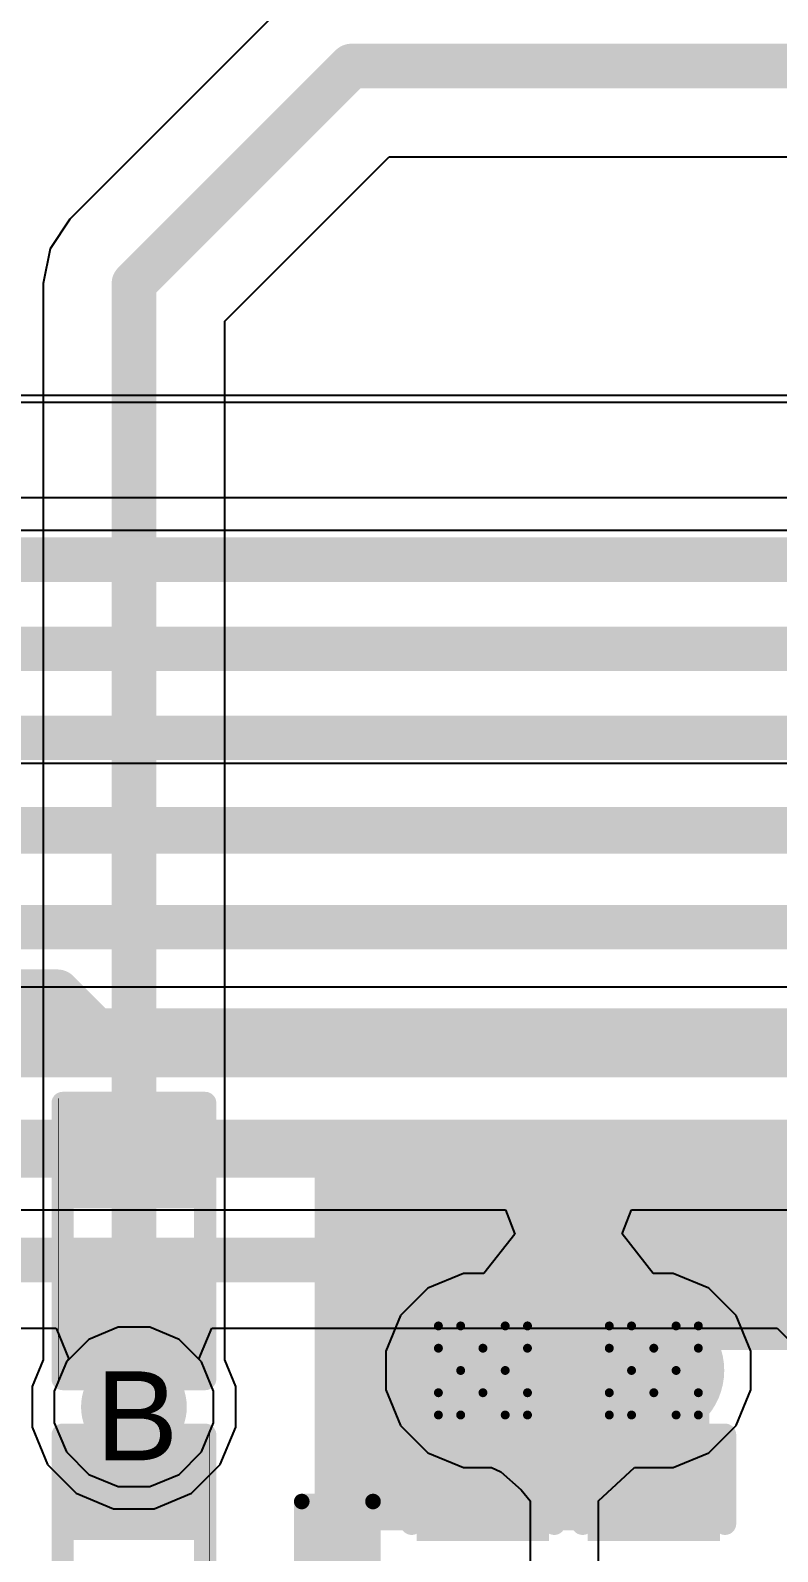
# Model space of a CAD drawing. Header units: inches. Extents: x 0 to 5379, y 0 to 5429.
# Drawn here: x 99.41 to 103.67, y 141.36 to 150.04 of the extents above; entities that cross this region are included whole.
import ezdxf

# ---------------------------------------------------------------- set-up
doc = ezdxf.new("R2010")
doc.units = ezdxf.units.IN
for name, color, linetype in [('Bottom Layer', 5, 'Continuous'), ('Bottom Overlay', 54, 'Continuous'), ('Bottom Paste', 16, 'Continuous'), ('Bottom Solder', 6, 'Continuous'), ('Drill Drawing', 1, 'Continuous'), ('GND01', 16, 'Continuous'), ('GND02', 76, 'Continuous'), ('PWR', 156, 'Continuous'), ('SIG 01', 90, 'Continuous'), ('Top Layer', 1, 'Continuous'), ('Top Overlay', 2, 'Continuous'), ('Top Paste', 8, 'Continuous'), ('Top Solder', 216, 'Continuous'), ('Via Holes', 16, 'Continuous')]:
    doc.layers.add(name, color=color, linetype=linetype)
doc.styles.add('Arial', font='', dxfattribs={"height": 0.2})
doc.styles.get('Arial').set_extended_font_data('Arial')

# ---------------------------------------------------------------- blocks, each defined once
blk = doc.blocks.new('R___0402_287')
at = {"layer": 'Top Layer'}
for points in [[(-0.6985, -0.3175), (-0.6985, 0.3175), (-0.2413, 0.3175), (-0.2413, -0.3175)], [(0.2413, -0.3175), (0.2413, 0.3175), (0.6985, 0.3175), (0.6985, -0.3175)]]:
    blk.add_hatch(color=1, dxfattribs=at).paths.add_polyline_path(points)
at = {"layer": 'Top Paste'}
for points in [[(-0.6985, -0.3175), (-0.6985, 0.3175), (-0.2413, 0.3175), (-0.2413, -0.3175)], [(0.2413, -0.3175), (0.2413, 0.3175), (0.6985, 0.3175), (0.6985, -0.3175)]]:
    blk.add_hatch(color=8, dxfattribs=at).paths.add_polyline_path(points)
at = {"layer": 'Top Solder'}
for points in [[(-0.7535, -0.3725), (-0.7535, 0.3725), (-0.1863, 0.3725), (-0.1863, -0.3725)], [(0.1863, -0.3725), (0.1863, 0.3725), (0.7535, 0.3725), (0.7535, -0.3725)]]:
    blk.add_hatch(color=216, dxfattribs=at).paths.add_polyline_path(points)
at = {"layer": 'Top Overlay'}
for points in [[(0.7874, 0.4064, 0.127, 0.127, 0), (-0.7874, 0.4064, 0.127, 0.127, 0)], [(-0.7874, -0.4064, 0.127, 0.127, 0), (-0.7874, 0.4064, 0.127, 0.127, 0)], [(0.7874, -0.4064, 0.127, 0.127, 0), (0.7874, 0.4064, 0.127, 0.127, 0)], [(0.7874, -0.4064, 0.127, 0.127, 0), (-0.7874, -0.4064, 0.127, 0.127, 0)], [(0.8128, -0.4318, 0.00323, 0.00323, 0), (-0.8128, -0.4318, 0.00323, 0.00323, 0)]]:
    blk.add_lwpolyline(points, format="xyseb", dxfattribs=at)
for points in [[(-0.8191, 0.4064, 0.0635, 0.0635, 1), (-0.7556, 0.4064, 0.0635, 0.0635, 1)], [(-0.8191, 0.4064, 0.0635, 0.0635, 1), (-0.7556, 0.4064, 0.0635, 0.0635, 1)], [(0.7556, 0.4064, 0.0635, 0.0635, 1), (0.8191, 0.4064, 0.0635, 0.0635, 1)], [(0.7556, 0.4064, 0.0635, 0.0635, 1), (0.8191, 0.4064, 0.0635, 0.0635, 1)], [(-0.8191, -0.4064, 0.0635, 0.0635, 1), (-0.7556, -0.4064, 0.0635, 0.0635, 1)], [(-0.8191, -0.4064, 0.0635, 0.0635, 1), (-0.7556, -0.4064, 0.0635, 0.0635, 1)], [(0.7556, -0.4064, 0.0635, 0.0635, 1), (0.8191, -0.4064, 0.0635, 0.0635, 1)], [(0.7556, -0.4064, 0.0635, 0.0635, 1), (0.8191, -0.4064, 0.0635, 0.0635, 1)], [(-0.8136, -0.4318, 0.00161, 0.00161, 1), (-0.812, -0.4318, 0.00161, 0.00161, 1)], [(0.812, -0.4318, 0.00161, 0.00161, 1), (0.8136, -0.4318, 0.00161, 0.00161, 1)]]:
    blk.add_lwpolyline(points, format="xyseb", close=True, dxfattribs=at)
blk = doc.blocks.new('R___0402_293')
at = {"layer": 'Top Layer'}
for points in [[(-0.6985, -0.3175), (-0.6985, 0.3175), (-0.2413, 0.3175), (-0.2413, -0.3175)], [(0.2413, -0.3175), (0.2413, 0.3175), (0.6985, 0.3175), (0.6985, -0.3175)]]:
    blk.add_hatch(color=1, dxfattribs=at).paths.add_polyline_path(points)
at = {"layer": 'Top Paste'}
for points in [[(-0.6985, -0.3175), (-0.6985, 0.3175), (-0.2413, 0.3175), (-0.2413, -0.3175)], [(0.2413, -0.3175), (0.2413, 0.3175), (0.6985, 0.3175), (0.6985, -0.3175)]]:
    blk.add_hatch(color=8, dxfattribs=at).paths.add_polyline_path(points)
at = {"layer": 'Top Solder'}
for points in [[(-0.7535, -0.3725), (-0.7535, 0.3725), (-0.1863, 0.3725), (-0.1863, -0.3725)], [(0.1863, -0.3725), (0.1863, 0.3725), (0.7535, 0.3725), (0.7535, -0.3725)]]:
    blk.add_hatch(color=216, dxfattribs=at).paths.add_polyline_path(points)
at = {"layer": 'Top Overlay'}
for points in [[(-0.7874, 0.4064, 0.127, 0.127, 0), (0.7874, 0.4064, 0.127, 0.127, 0)], [(-0.7874, 0.4064, 0.127, 0.127, 0), (-0.7874, -0.4064, 0.127, 0.127, 0)], [(0.7874, 0.4064, 0.127, 0.127, 0), (0.7874, -0.4064, 0.127, 0.127, 0)], [(-0.7874, -0.4064, 0.127, 0.127, 0), (0.7874, -0.4064, 0.127, 0.127, 0)], [(-0.8128, -0.4318, 0.00323, 0.00323, 0), (0.8128, -0.4318, 0.00323, 0.00323, 0)]]:
    blk.add_lwpolyline(points, format="xyseb", dxfattribs=at)
for points in [[(-0.8191, 0.4064, 0.0635, 0.0635, 1), (-0.7556, 0.4064, 0.0635, 0.0635, 1)], [(-0.8191, 0.4064, 0.0635, 0.0635, 1), (-0.7556, 0.4064, 0.0635, 0.0635, 1)], [(0.7556, 0.4064, 0.0635, 0.0635, 1), (0.8191, 0.4064, 0.0635, 0.0635, 1)], [(0.7556, 0.4064, 0.0635, 0.0635, 1), (0.8191, 0.4064, 0.0635, 0.0635, 1)], [(-0.8191, -0.4064, 0.0635, 0.0635, 1), (-0.7556, -0.4064, 0.0635, 0.0635, 1)], [(-0.8191, -0.4064, 0.0635, 0.0635, 1), (-0.7556, -0.4064, 0.0635, 0.0635, 1)], [(0.7556, -0.4064, 0.0635, 0.0635, 1), (0.8191, -0.4064, 0.0635, 0.0635, 1)], [(0.7556, -0.4064, 0.0635, 0.0635, 1), (0.8191, -0.4064, 0.0635, 0.0635, 1)], [(-0.8136, -0.4318, 0.00161, 0.00161, 1), (-0.812, -0.4318, 0.00161, 0.00161, 1)], [(0.812, -0.4318, 0.00161, 0.00161, 1), (0.8136, -0.4318, 0.00161, 0.00161, 1)]]:
    blk.add_lwpolyline(points, format="xyseb", close=True, dxfattribs=at)
blk = doc.blocks.new('DFN_2_0_3_0_6__844')
at = {"layer": 'Top Layer'}
for points in [[(-0.33, -0.13), (-0.33, 0.13), (-0.06, 0.13), (-0.06, -0.13)], [(0.06, -0.13), (0.06, 0.13), (0.33, 0.13), (0.33, -0.13)]]:
    blk.add_hatch(color=1, dxfattribs=at).paths.add_polyline_path(points)
at = {"layer": 'Top Paste'}
for points in [[(-0.33, -0.13), (-0.33, 0.13), (-0.06, 0.13), (-0.06, -0.13)], [(0.06, -0.13), (0.06, 0.13), (0.33, 0.13), (0.33, -0.13)]]:
    blk.add_hatch(color=8, dxfattribs=at).paths.add_polyline_path(points)
at = {"layer": 'Top Solder'}
for points in [[(-0.38, -0.18), (-0.38, 0.18), (-0.01, 0.18), (-0.01, -0.18)], [(0.01, -0.18), (0.01, 0.18), (0.38, 0.18), (0.38, -0.18)]]:
    blk.add_hatch(color=216, dxfattribs=at).paths.add_polyline_path(points)
at = {"layer": 'Top Overlay'}
for points in [[(-0.4064, -0.2032, 0.0889, 0.0889, 0), (-0.4064, 0.2032, 0.0889, 0.0889, 0)], [(0.4064, 0.2032, 0.0889, 0.0889, 0), (-0.4064, 0.2032, 0.0889, 0.0889, 0)], [(0.4064, -0.2032, 0.0889, 0.0889, 0), (0.4064, 0.2032, 0.0889, 0.0889, 0)], [(0.4064, -0.2032, 0.0889, 0.0889, 0), (-0.4064, -0.2032, 0.0889, 0.0889, 0)]]:
    blk.add_lwpolyline(points, format="xyseb", dxfattribs=at)
for points in [[(-0.4286, 0.2032, 0.0445, 0.0445, 1), (-0.3842, 0.2032, 0.0445, 0.0445, 1)], [(-0.4286, 0.2032, 0.0445, 0.0445, 1), (-0.3842, 0.2032, 0.0445, 0.0445, 1)], [(0.3842, 0.2032, 0.0445, 0.0445, 1), (0.4286, 0.2032, 0.0445, 0.0445, 1)], [(0.3842, 0.2032, 0.0445, 0.0445, 1), (0.4286, 0.2032, 0.0445, 0.0445, 1)], [(-0.4286, -0.2032, 0.0445, 0.0445, 1), (-0.3842, -0.2032, 0.0445, 0.0445, 1)], [(-0.4286, -0.2032, 0.0445, 0.0445, 1), (-0.3842, -0.2032, 0.0445, 0.0445, 1)], [(0.3842, -0.2032, 0.0445, 0.0445, 1), (0.4286, -0.2032, 0.0445, 0.0445, 1)], [(0.3842, -0.2032, 0.0445, 0.0445, 1), (0.4286, -0.2032, 0.0445, 0.0445, 1)]]:
    blk.add_lwpolyline(points, format="xyseb", close=True, dxfattribs=at)
blk = doc.blocks.new('C___0603_944')
at = {"layer": 'Top Layer'}
for points in [[(-0.381, 0.4445), (-0.381, -0.4445), (-1.143, -0.4445), (-1.143, 0.4445)], [(1.143, 0.4445), (1.143, -0.4445), (0.381, -0.4445), (0.381, 0.4445)]]:
    blk.add_hatch(color=1, dxfattribs=at).paths.add_polyline_path(points)
at = {"layer": 'Top Paste'}
for points in [[(-0.381, 0.4445), (-0.381, -0.4445), (-1.143, -0.4445), (-1.143, 0.4445)], [(1.143, 0.4445), (1.143, -0.4445), (0.381, -0.4445), (0.381, 0.4445)]]:
    blk.add_hatch(color=8, dxfattribs=at).paths.add_polyline_path(points)
at = {"layer": 'Top Solder'}
for points in [[(-0.321, 0.5045), (-0.321, -0.5045), (-1.203, -0.5045), (-1.203, 0.5045)], [(1.203, 0.5045), (1.203, -0.5045), (0.321, -0.5045), (0.321, 0.5045)]]:
    blk.add_hatch(color=216, dxfattribs=at).paths.add_polyline_path(points)
at = {"layer": 'Top Overlay'}
for points in [[(-1.2446, 0.5334, 0.127, 0.127, 0), (-0.4572, 0.5334, 0.127, 0.127, 0)], [(-1.2446, -0.5334, 0.127, 0.127, 0), (-1.2446, 0.5334, 0.127, 0.127, 0)], [(0.4572, 0.5334, 0.127, 0.127, 0), (1.2446, 0.5334, 0.127, 0.127, 0)], [(1.2446, -0.5334, 0.127, 0.127, 0), (1.2446, 0.5334, 0.127, 0.127, 0)], [(-1.2446, -0.5334, 0.127, 0.127, 0), (-0.4572, -0.5334, 0.127, 0.127, 0)], [(0.4572, -0.5334, 0.127, 0.127, 0), (1.2446, -0.5334, 0.127, 0.127, 0)]]:
    blk.add_lwpolyline(points, format="xyseb", dxfattribs=at)
for points in [[(-1.2764, 0.5334, 0.0635, 0.0635, 1), (-1.2128, 0.5334, 0.0635, 0.0635, 1)], [(-1.2764, 0.5334, 0.0635, 0.0635, 1), (-1.2128, 0.5334, 0.0635, 0.0635, 1)], [(-0.4889, 0.5334, 0.0635, 0.0635, 1), (-0.4254, 0.5334, 0.0635, 0.0635, 1)], [(0.4254, 0.5334, 0.0635, 0.0635, 1), (0.4889, 0.5334, 0.0635, 0.0635, 1)], [(1.2128, 0.5334, 0.0635, 0.0635, 1), (1.2764, 0.5334, 0.0635, 0.0635, 1)], [(1.2128, 0.5334, 0.0635, 0.0635, 1), (1.2764, 0.5334, 0.0635, 0.0635, 1)], [(-1.2764, -0.5334, 0.0635, 0.0635, 1), (-1.2128, -0.5334, 0.0635, 0.0635, 1)], [(-1.2764, -0.5334, 0.0635, 0.0635, 1), (-1.2128, -0.5334, 0.0635, 0.0635, 1)], [(-0.4889, -0.5334, 0.0635, 0.0635, 1), (-0.4254, -0.5334, 0.0635, 0.0635, 1)], [(0.4254, -0.5334, 0.0635, 0.0635, 1), (0.4889, -0.5334, 0.0635, 0.0635, 1)], [(1.2128, -0.5334, 0.0635, 0.0635, 1), (1.2764, -0.5334, 0.0635, 0.0635, 1)], [(1.2128, -0.5334, 0.0635, 0.0635, 1), (1.2764, -0.5334, 0.0635, 0.0635, 1)]]:
    blk.add_lwpolyline(points, format="xyseb", close=True, dxfattribs=at)
blk = doc.blocks.new('C___0402_949')
at = {"layer": 'Top Layer'}
for points in [[(-0.6985, -0.3175), (-0.6985, 0.3175), (-0.2413, 0.3175), (-0.2413, -0.3175)], [(0.2413, -0.3175), (0.2413, 0.3175), (0.6985, 0.3175), (0.6985, -0.3175)]]:
    blk.add_hatch(color=1, dxfattribs=at).paths.add_polyline_path(points)
at = {"layer": 'Top Paste'}
for points in [[(-0.6985, -0.3175), (-0.6985, 0.3175), (-0.2413, 0.3175), (-0.2413, -0.3175)], [(0.2413, -0.3175), (0.2413, 0.3175), (0.6985, 0.3175), (0.6985, -0.3175)]]:
    blk.add_hatch(color=8, dxfattribs=at).paths.add_polyline_path(points)
at = {"layer": 'Top Solder'}
for points in [[(-0.7585, -0.3775), (-0.7585, 0.3775), (-0.1813, 0.3775), (-0.1813, -0.3775)], [(0.1813, -0.3775), (0.1813, 0.3775), (0.7585, 0.3775), (0.7585, -0.3775)]]:
    blk.add_hatch(color=216, dxfattribs=at).paths.add_polyline_path(points)
at = {"layer": 'Top Overlay'}
for points in [[(-0.2794, 0.4064, 0.127, 0.127, 0), (-0.7874, 0.4064, 0.127, 0.127, 0)], [(-0.7874, -0.4064, 0.127, 0.127, 0), (-0.7874, 0.4064, 0.127, 0.127, 0)], [(0.7874, 0.4064, 0.127, 0.127, 0), (0.2794, 0.4064, 0.127, 0.127, 0)], [(0.7874, -0.4064, 0.127, 0.127, 0), (0.7874, 0.4064, 0.127, 0.127, 0)], [(-0.2794, -0.4064, 0.127, 0.127, 0), (-0.7874, -0.4064, 0.127, 0.127, 0)], [(0.7874, -0.4064, 0.127, 0.127, 0), (0.2794, -0.4064, 0.127, 0.127, 0)]]:
    blk.add_lwpolyline(points, format="xyseb", dxfattribs=at)
for points in [[(-0.8191, 0.4064, 0.0635, 0.0635, 1), (-0.7556, 0.4064, 0.0635, 0.0635, 1)], [(-0.8191, 0.4064, 0.0635, 0.0635, 1), (-0.7556, 0.4064, 0.0635, 0.0635, 1)], [(-0.3111, 0.4064, 0.0635, 0.0635, 1), (-0.2477, 0.4064, 0.0635, 0.0635, 1)], [(0.2477, 0.4064, 0.0635, 0.0635, 1), (0.3111, 0.4064, 0.0635, 0.0635, 1)], [(0.7556, 0.4064, 0.0635, 0.0635, 1), (0.8191, 0.4064, 0.0635, 0.0635, 1)], [(0.7556, 0.4064, 0.0635, 0.0635, 1), (0.8191, 0.4064, 0.0635, 0.0635, 1)], [(-0.8191, -0.4064, 0.0635, 0.0635, 1), (-0.7556, -0.4064, 0.0635, 0.0635, 1)], [(-0.8191, -0.4064, 0.0635, 0.0635, 1), (-0.7556, -0.4064, 0.0635, 0.0635, 1)], [(-0.3111, -0.4064, 0.0635, 0.0635, 1), (-0.2477, -0.4064, 0.0635, 0.0635, 1)], [(0.2477, -0.4064, 0.0635, 0.0635, 1), (0.3111, -0.4064, 0.0635, 0.0635, 1)], [(0.7556, -0.4064, 0.0635, 0.0635, 1), (0.8191, -0.4064, 0.0635, 0.0635, 1)], [(0.7556, -0.4064, 0.0635, 0.0635, 1), (0.8191, -0.4064, 0.0635, 0.0635, 1)]]:
    blk.add_lwpolyline(points, format="xyseb", close=True, dxfattribs=at)
blk = doc.blocks.new('C___0402_B_950')
at = {"layer": 'Bottom Layer'}
for points in [[(-0.2413, 0.3175), (-0.2413, -0.3175), (-0.6985, -0.3175), (-0.6985, 0.3175)], [(0.6985, 0.3175), (0.6985, -0.3175), (0.2413, -0.3175), (0.2413, 0.3175)]]:
    blk.add_hatch(color=5, dxfattribs=at).paths.add_polyline_path(points)
at = {"layer": 'Bottom Paste'}
for points in [[(-0.2413, 0.3175), (-0.2413, -0.3175), (-0.6985, -0.3175), (-0.6985, 0.3175)], [(0.6985, 0.3175), (0.6985, -0.3175), (0.2413, -0.3175), (0.2413, 0.3175)]]:
    blk.add_hatch(color=16, dxfattribs=at).paths.add_polyline_path(points)
at = {"layer": 'Bottom Solder'}
for points in [[(-0.1813, 0.3775), (-0.1813, -0.3775), (-0.7585, -0.3775), (-0.7585, 0.3775)], [(0.7585, 0.3775), (0.7585, -0.3775), (0.1813, -0.3775), (0.1813, 0.3775)]]:
    blk.add_hatch(color=6, dxfattribs=at).paths.add_polyline_path(points)
at = {"layer": 'Bottom Overlay'}
for points in [[(-0.7874, -0.4064, 0.127, 0.127, 0), (-0.7874, 0.4064, 0.127, 0.127, 0)], [(-0.2794, 0.4064, 0.127, 0.127, 0), (-0.7874, 0.4064, 0.127, 0.127, 0)], [(0.7874, 0.4064, 0.127, 0.127, 0), (0.2794, 0.4064, 0.127, 0.127, 0)], [(0.7874, -0.4064, 0.127, 0.127, 0), (0.7874, 0.4064, 0.127, 0.127, 0)], [(-0.2794, -0.4064, 0.127, 0.127, 0), (-0.7874, -0.4064, 0.127, 0.127, 0)], [(0.7874, -0.4064, 0.127, 0.127, 0), (0.2794, -0.4064, 0.127, 0.127, 0)]]:
    blk.add_lwpolyline(points, format="xyseb", dxfattribs=at)
for points in [[(-0.8191, 0.4064, 0.0635, 0.0635, 1), (-0.7556, 0.4064, 0.0635, 0.0635, 1)], [(-0.8191, 0.4064, 0.0635, 0.0635, 1), (-0.7556, 0.4064, 0.0635, 0.0635, 1)], [(-0.3111, 0.4064, 0.0635, 0.0635, 1), (-0.2477, 0.4064, 0.0635, 0.0635, 1)], [(0.2477, 0.4064, 0.0635, 0.0635, 1), (0.3111, 0.4064, 0.0635, 0.0635, 1)], [(0.7556, 0.4064, 0.0635, 0.0635, 1), (0.8191, 0.4064, 0.0635, 0.0635, 1)], [(0.7556, 0.4064, 0.0635, 0.0635, 1), (0.8191, 0.4064, 0.0635, 0.0635, 1)], [(-0.8191, -0.4064, 0.0635, 0.0635, 1), (-0.7556, -0.4064, 0.0635, 0.0635, 1)], [(-0.8191, -0.4064, 0.0635, 0.0635, 1), (-0.7556, -0.4064, 0.0635, 0.0635, 1)], [(-0.3111, -0.4064, 0.0635, 0.0635, 1), (-0.2477, -0.4064, 0.0635, 0.0635, 1)], [(0.2477, -0.4064, 0.0635, 0.0635, 1), (0.3111, -0.4064, 0.0635, 0.0635, 1)], [(0.7556, -0.4064, 0.0635, 0.0635, 1), (0.8191, -0.4064, 0.0635, 0.0635, 1)], [(0.7556, -0.4064, 0.0635, 0.0635, 1), (0.8191, -0.4064, 0.0635, 0.0635, 1)]]:
    blk.add_lwpolyline(points, format="xyseb", close=True, dxfattribs=at)
blk = doc.blocks.new('C___0402_951')
at = {"layer": 'Top Layer'}
for points in [[(-0.6985, -0.3175), (-0.6985, 0.3175), (-0.2413, 0.3175), (-0.2413, -0.3175)], [(0.2413, -0.3175), (0.2413, 0.3175), (0.6985, 0.3175), (0.6985, -0.3175)]]:
    blk.add_hatch(color=1, dxfattribs=at).paths.add_polyline_path(points)
at = {"layer": 'Top Paste'}
for points in [[(-0.6985, -0.3175), (-0.6985, 0.3175), (-0.2413, 0.3175), (-0.2413, -0.3175)], [(0.2413, -0.3175), (0.2413, 0.3175), (0.6985, 0.3175), (0.6985, -0.3175)]]:
    blk.add_hatch(color=8, dxfattribs=at).paths.add_polyline_path(points)
at = {"layer": 'Top Solder'}
for points in [[(-0.7585, -0.3775), (-0.7585, 0.3775), (-0.1813, 0.3775), (-0.1813, -0.3775)], [(0.1813, -0.3775), (0.1813, 0.3775), (0.7585, 0.3775), (0.7585, -0.3775)]]:
    blk.add_hatch(color=216, dxfattribs=at).paths.add_polyline_path(points)
at = {"layer": 'Top Overlay'}
for points in [[(-0.2794, 0.4064, 0.127, 0.127, 0), (-0.7874, 0.4064, 0.127, 0.127, 0)], [(-0.7874, -0.4064, 0.127, 0.127, 0), (-0.7874, 0.4064, 0.127, 0.127, 0)], [(0.7874, 0.4064, 0.127, 0.127, 0), (0.2794, 0.4064, 0.127, 0.127, 0)], [(0.7874, -0.4064, 0.127, 0.127, 0), (0.7874, 0.4064, 0.127, 0.127, 0)], [(-0.2794, -0.4064, 0.127, 0.127, 0), (-0.7874, -0.4064, 0.127, 0.127, 0)], [(0.7874, -0.4064, 0.127, 0.127, 0), (0.2794, -0.4064, 0.127, 0.127, 0)]]:
    blk.add_lwpolyline(points, format="xyseb", dxfattribs=at)
for points in [[(-0.8191, 0.4064, 0.0635, 0.0635, 1), (-0.7556, 0.4064, 0.0635, 0.0635, 1)], [(-0.8191, 0.4064, 0.0635, 0.0635, 1), (-0.7556, 0.4064, 0.0635, 0.0635, 1)], [(-0.3111, 0.4064, 0.0635, 0.0635, 1), (-0.2477, 0.4064, 0.0635, 0.0635, 1)], [(0.2477, 0.4064, 0.0635, 0.0635, 1), (0.3111, 0.4064, 0.0635, 0.0635, 1)], [(0.7556, 0.4064, 0.0635, 0.0635, 1), (0.8191, 0.4064, 0.0635, 0.0635, 1)], [(0.7556, 0.4064, 0.0635, 0.0635, 1), (0.8191, 0.4064, 0.0635, 0.0635, 1)], [(-0.8191, -0.4064, 0.0635, 0.0635, 1), (-0.7556, -0.4064, 0.0635, 0.0635, 1)], [(-0.8191, -0.4064, 0.0635, 0.0635, 1), (-0.7556, -0.4064, 0.0635, 0.0635, 1)], [(-0.3111, -0.4064, 0.0635, 0.0635, 1), (-0.2477, -0.4064, 0.0635, 0.0635, 1)], [(0.2477, -0.4064, 0.0635, 0.0635, 1), (0.3111, -0.4064, 0.0635, 0.0635, 1)], [(0.7556, -0.4064, 0.0635, 0.0635, 1), (0.8191, -0.4064, 0.0635, 0.0635, 1)], [(0.7556, -0.4064, 0.0635, 0.0635, 1), (0.8191, -0.4064, 0.0635, 0.0635, 1)]]:
    blk.add_lwpolyline(points, format="xyseb", close=True, dxfattribs=at)
blk = doc.blocks.new('C___0402_B_952')
at = {"layer": 'Bottom Layer'}
for points in [[(-0.2413, 0.3175), (-0.2413, -0.3175), (-0.6985, -0.3175), (-0.6985, 0.3175)], [(0.6985, 0.3175), (0.6985, -0.3175), (0.2413, -0.3175), (0.2413, 0.3175)]]:
    blk.add_hatch(color=5, dxfattribs=at).paths.add_polyline_path(points)
at = {"layer": 'Bottom Paste'}
for points in [[(-0.2413, 0.3175), (-0.2413, -0.3175), (-0.6985, -0.3175), (-0.6985, 0.3175)], [(0.6985, 0.3175), (0.6985, -0.3175), (0.2413, -0.3175), (0.2413, 0.3175)]]:
    blk.add_hatch(color=16, dxfattribs=at).paths.add_polyline_path(points)
at = {"layer": 'Bottom Solder'}
for points in [[(-0.1813, 0.3775), (-0.1813, -0.3775), (-0.7585, -0.3775), (-0.7585, 0.3775)], [(0.7585, 0.3775), (0.7585, -0.3775), (0.1813, -0.3775), (0.1813, 0.3775)]]:
    blk.add_hatch(color=6, dxfattribs=at).paths.add_polyline_path(points)
at = {"layer": 'Bottom Overlay'}
for points in [[(-0.7874, -0.4064, 0.127, 0.127, 0), (-0.7874, 0.4064, 0.127, 0.127, 0)], [(-0.2794, 0.4064, 0.127, 0.127, 0), (-0.7874, 0.4064, 0.127, 0.127, 0)], [(0.7874, 0.4064, 0.127, 0.127, 0), (0.2794, 0.4064, 0.127, 0.127, 0)], [(0.7874, -0.4064, 0.127, 0.127, 0), (0.7874, 0.4064, 0.127, 0.127, 0)], [(-0.2794, -0.4064, 0.127, 0.127, 0), (-0.7874, -0.4064, 0.127, 0.127, 0)], [(0.7874, -0.4064, 0.127, 0.127, 0), (0.2794, -0.4064, 0.127, 0.127, 0)]]:
    blk.add_lwpolyline(points, format="xyseb", dxfattribs=at)
for points in [[(-0.8191, 0.4064, 0.0635, 0.0635, 1), (-0.7556, 0.4064, 0.0635, 0.0635, 1)], [(-0.8191, 0.4064, 0.0635, 0.0635, 1), (-0.7556, 0.4064, 0.0635, 0.0635, 1)], [(-0.3111, 0.4064, 0.0635, 0.0635, 1), (-0.2477, 0.4064, 0.0635, 0.0635, 1)], [(0.2477, 0.4064, 0.0635, 0.0635, 1), (0.3111, 0.4064, 0.0635, 0.0635, 1)], [(0.7556, 0.4064, 0.0635, 0.0635, 1), (0.8191, 0.4064, 0.0635, 0.0635, 1)], [(0.7556, 0.4064, 0.0635, 0.0635, 1), (0.8191, 0.4064, 0.0635, 0.0635, 1)], [(-0.8191, -0.4064, 0.0635, 0.0635, 1), (-0.7556, -0.4064, 0.0635, 0.0635, 1)], [(-0.8191, -0.4064, 0.0635, 0.0635, 1), (-0.7556, -0.4064, 0.0635, 0.0635, 1)], [(-0.3111, -0.4064, 0.0635, 0.0635, 1), (-0.2477, -0.4064, 0.0635, 0.0635, 1)], [(0.2477, -0.4064, 0.0635, 0.0635, 1), (0.3111, -0.4064, 0.0635, 0.0635, 1)], [(0.7556, -0.4064, 0.0635, 0.0635, 1), (0.8191, -0.4064, 0.0635, 0.0635, 1)], [(0.7556, -0.4064, 0.0635, 0.0635, 1), (0.8191, -0.4064, 0.0635, 0.0635, 1)]]:
    blk.add_lwpolyline(points, format="xyseb", close=True, dxfattribs=at)

msp = doc.modelspace()

# ---------------------------------------------------------------- hatches: boundary and pattern name
at = {"layer": 'Bottom Layer'}
h = msp.add_hatch(color=5, dxfattribs=at)
edge = h.paths.add_edge_path()
edge.add_arc((101.99, 142.3946), 0.3, 0, 360)
h = msp.add_hatch(color=5, dxfattribs=at)
edge = h.paths.add_edge_path()
edge.add_arc((102.9646, 142.3946), 0.3, 0, 360)
h = msp.add_hatch(color=5, dxfattribs=at)
edge = h.paths.add_edge_path()
edge.add_arc((99.9994, 142.1869), 0.2, 0, 360)
at = {"layer": 'Bottom Solder'}
h = msp.add_hatch(color=6, dxfattribs=at)
edge = h.paths.add_edge_path()
edge.add_arc((101.99, 142.3946), 0.4016, 0, 360)
h = msp.add_hatch(color=6, dxfattribs=at)
edge = h.paths.add_edge_path()
edge.add_arc((102.9646, 142.3946), 0.4016, 0, 360)
h = msp.add_hatch(color=6, dxfattribs=at)
edge = h.paths.add_edge_path()
edge.add_arc((99.9994, 142.1869), 0.3016, 0, 360)
at = {"layer": 'GND01'}
h = msp.add_hatch(color=16, dxfattribs=at)
edge = h.paths.add_edge_path()
edge.add_arc((101.99, 142.3946), 0.3, 0, 360)
h = msp.add_hatch(color=16, dxfattribs=at)
edge = h.paths.add_edge_path()
edge.add_arc((102.9646, 142.3946), 0.3, 0, 360)
h = msp.add_hatch(color=16, dxfattribs=at)
edge = h.paths.add_edge_path()
edge.add_arc((99.9994, 142.1869), 0.2, 0, 360)
at = {"layer": 'GND02'}
h = msp.add_hatch(color=76, dxfattribs=at)
edge = h.paths.add_edge_path()
edge.add_arc((101.99, 142.3946), 0.3, 0, 360)
h = msp.add_hatch(color=76, dxfattribs=at)
edge = h.paths.add_edge_path()
edge.add_arc((102.9646, 142.3946), 0.3, 0, 360)
h = msp.add_hatch(color=76, dxfattribs=at)
edge = h.paths.add_edge_path()
edge.add_arc((99.9994, 142.1869), 0.2, 0, 360)
at = {"layer": 'PWR'}
h = msp.add_hatch(color=156, dxfattribs=at)
edge = h.paths.add_edge_path()
edge.add_arc((101.99, 142.3946), 0.3, 0, 360)
h = msp.add_hatch(color=156, dxfattribs=at)
edge = h.paths.add_edge_path()
edge.add_arc((102.9646, 142.3946), 0.3, 0, 360)
h = msp.add_hatch(color=156, dxfattribs=at)
edge = h.paths.add_edge_path()
edge.add_arc((99.9994, 142.1869), 0.2, 0, 360)
at = {"layer": 'SIG 01'}
h = msp.add_hatch(color=90, dxfattribs=at)
edge = h.paths.add_edge_path()
edge.add_arc((101.99, 142.3946), 0.3, 0, 360)
h = msp.add_hatch(color=90, dxfattribs=at)
edge = h.paths.add_edge_path()
edge.add_arc((102.9646, 142.3946), 0.3, 0, 360)
h = msp.add_hatch(color=90, dxfattribs=at)
edge = h.paths.add_edge_path()
edge.add_arc((99.9994, 142.1869), 0.2, 0, 360)
at = {"layer": 'Top Layer'}
for points in [[(101.0298, 141.3699), (101.2898, 141.3699), (101.2898, 143.5521), (101.0298, 143.5521)], [(101.0298, 142.6631), (104.093, 142.6631), (104.093, 143.5521), (101.0298, 143.5521)], [(101.0298, 141.482), (103.2821, 141.482), (103.2821, 143.5521), (101.0298, 143.5521)], [(102.3075, 141.9888), (101.0338, 141.9888), (101.0338, 141.482), (102.3075, 141.482)]]:
    msp.add_hatch(color=1, dxfattribs=at).paths.add_polyline_path(points)
h = msp.add_hatch(color=1, dxfattribs=at)
edge = h.paths.add_edge_path()
edge.add_arc((101.99, 142.3946), 0.3, 0, 360)
h = msp.add_hatch(color=1, dxfattribs=at)
edge = h.paths.add_edge_path()
edge.add_arc((102.9646, 142.3946), 0.3, 0, 360)
h = msp.add_hatch(color=1, dxfattribs=at)
edge = h.paths.add_edge_path()
edge.add_arc((99.9994, 142.1869), 0.2, 0, 360)
at = {"layer": 'Top Solder'}
h = msp.add_hatch(color=216, dxfattribs=at)
edge = h.paths.add_edge_path()
edge.add_arc((101.99, 142.3946), 0.4016, 0, 360)
h = msp.add_hatch(color=216, dxfattribs=at)
edge = h.paths.add_edge_path()
edge.add_arc((102.9646, 142.3946), 0.4016, 0, 360)
h = msp.add_hatch(color=216, dxfattribs=at)
edge = h.paths.add_edge_path()
edge.add_arc((99.9994, 142.1869), 0.3016, 0, 360)
at = {"layer": 'Via Holes'}
h = msp.add_hatch(color=7, dxfattribs=at)
edge = h.paths.add_edge_path()
edge.add_arc((101.99, 142.3946), 0.15, 0, 360)
h = msp.add_hatch(color=7, dxfattribs=at)
edge = h.paths.add_edge_path()
edge.add_arc((102.9646, 142.3946), 0.15, 0, 360)
h = msp.add_hatch(color=7, dxfattribs=at)
edge = h.paths.add_edge_path()
edge.add_arc((99.9994, 142.1869), 0.1, 0, 360)

# ---------------------------------------------------------------- linework, layer by layer
at = {"layer": 'Bottom Layer'}
for p, q in [((116.1098, 147.955), (89.8906, 147.955)), ((89.8906, 147.1864), (111.6649, 147.1864)), ((103.9196, 144.5811), (86.9157, 144.5811)), ((79.9791, 142.6363), (99.5554, 142.6363)), ((99.5554, 142.6363), (99.629, 142.4585)), ((100.3698, 142.4585), (100.4434, 142.6363)), ((100.4434, 142.6363), (103.6684, 142.6363)), ((103.6684, 142.6363), (103.8555, 142.4492)), ((99.629, 142.4585), (99.6145, 142.444)), ((100.3843, 142.444), (100.3698, 142.4585)), ((99.6145, 142.444), (99.5454, 142.2772)), ((100.4534, 142.2772), (100.3843, 142.444)), ((99.5454, 142.2772), (99.5454, 142.0966)), ((100.4534, 142.0966), (100.4534, 142.2772)), ((99.5454, 142.0966), (99.6145, 141.9297)), ((100.3843, 141.9297), (100.4534, 142.0966)), ((99.6145, 141.9297), (99.7422, 141.802)), ((100.2566, 141.802), (100.3843, 141.9297)), ((99.7422, 141.802), (99.9091, 141.7329)), ((100.0897, 141.7329), (100.2566, 141.802)), ((99.9091, 141.7329), (100.0897, 141.7329))]:
    msp.add_line(p, q, dxfattribs=at)
for points in [[(86.7548, 144.1927, 0.254, 0.254, 0), (104.8006, 144.1927, 0.254, 0.254, 0)], [(80.1888, 143.622, 0.254, 0.254, 0), (104.3208, 143.622, 0.254, 0.254, 0)], [(79.7306, 143.0248, 0.254, 0.254, 0), (103.8293, 143.0248, 0.254, 0.254, 0)], [(101.99, 141.7106, 0.254, 0.254, 0), (101.99, 142.3946, 0.254, 0.254, 0)], [(102.9646, 141.7106, 0.254, 0.254, 0), (102.9646, 142.3946, 0.254, 0.254, 0)]]:
    msp.add_lwpolyline(points, format="xyseb", dxfattribs=at)
for points in [[(101.9265, 142.3946, 0.127, 0.127, 1), (102.0535, 142.3946, 0.127, 0.127, 1)], [(102.9011, 142.3946, 0.127, 0.127, 1), (103.0281, 142.3946, 0.127, 0.127, 1)], [(101.9265, 141.7106, 0.127, 0.127, 1), (102.0535, 141.7106, 0.127, 0.127, 1)], [(102.9011, 141.7106, 0.127, 0.127, 1), (103.0281, 141.7106, 0.127, 0.127, 1)]]:
    msp.add_lwpolyline(points, format="xyseb", close=True, dxfattribs=at)
at = {"layer": 'Drill Drawing'}
for points in [[(101.736, 142.5216, 0.0508, 0.0508, 0), (101.736, 142.6486, 0.0508, 0.0508, 0)], [(101.736, 142.6486, 0.0508, 0.0508, 0), (101.863, 142.6486, 0.0508, 0.0508, 0)], [(101.863, 142.6486, 0.0508, 0.0508, 0), (101.99, 142.5216, 0.0508, 0.0508, 0)], [(101.99, 142.5216, 0.0508, 0.0508, 0), (102.117, 142.6486, 0.0508, 0.0508, 0)], [(102.117, 142.6486, 0.0508, 0.0508, 0), (102.244, 142.6486, 0.0508, 0.0508, 0)], [(102.244, 142.5216, 0.0508, 0.0508, 0), (102.244, 142.6486, 0.0508, 0.0508, 0)], [(102.7106, 142.5216, 0.0508, 0.0508, 0), (102.7106, 142.6486, 0.0508, 0.0508, 0)], [(102.7106, 142.6486, 0.0508, 0.0508, 0), (102.8376, 142.6486, 0.0508, 0.0508, 0)], [(102.8376, 142.6486, 0.0508, 0.0508, 0), (102.9646, 142.5216, 0.0508, 0.0508, 0)], [(102.9646, 142.5216, 0.0508, 0.0508, 0), (103.0916, 142.6486, 0.0508, 0.0508, 0)], [(103.0916, 142.6486, 0.0508, 0.0508, 0), (103.2186, 142.6486, 0.0508, 0.0508, 0)], [(103.2186, 142.5216, 0.0508, 0.0508, 0), (103.2186, 142.6486, 0.0508, 0.0508, 0)], [(101.736, 142.5216, 0.0508, 0.0508, 0), (101.863, 142.3946, 0.0508, 0.0508, 0)], [(102.117, 142.3946, 0.0508, 0.0508, 0), (102.244, 142.5216, 0.0508, 0.0508, 0)], [(102.7106, 142.5216, 0.0508, 0.0508, 0), (102.8376, 142.3946, 0.0508, 0.0508, 0)], [(103.0916, 142.3946, 0.0508, 0.0508, 0), (103.2186, 142.5216, 0.0508, 0.0508, 0)], [(101.736, 142.2676, 0.0508, 0.0508, 0), (101.863, 142.3946, 0.0508, 0.0508, 0)], [(102.117, 142.3946, 0.0508, 0.0508, 0), (102.244, 142.2676, 0.0508, 0.0508, 0)], [(102.7106, 142.2676, 0.0508, 0.0508, 0), (102.8376, 142.3946, 0.0508, 0.0508, 0)], [(103.0916, 142.3946, 0.0508, 0.0508, 0), (103.2186, 142.2676, 0.0508, 0.0508, 0)], [(101.736, 142.1406, 0.0508, 0.0508, 0), (101.736, 142.2676, 0.0508, 0.0508, 0)], [(101.863, 142.1406, 0.0508, 0.0508, 0), (101.99, 142.2676, 0.0508, 0.0508, 0)], [(101.99, 142.2676, 0.0508, 0.0508, 0), (102.117, 142.1406, 0.0508, 0.0508, 0)], [(102.244, 142.1406, 0.0508, 0.0508, 0), (102.244, 142.2676, 0.0508, 0.0508, 0)], [(102.7106, 142.1406, 0.0508, 0.0508, 0), (102.7106, 142.2676, 0.0508, 0.0508, 0)], [(102.8376, 142.1406, 0.0508, 0.0508, 0), (102.9646, 142.2676, 0.0508, 0.0508, 0)], [(102.9646, 142.2676, 0.0508, 0.0508, 0), (103.0916, 142.1406, 0.0508, 0.0508, 0)], [(103.2186, 142.1406, 0.0508, 0.0508, 0), (103.2186, 142.2676, 0.0508, 0.0508, 0)], [(101.736, 142.1406, 0.0508, 0.0508, 0), (101.863, 142.1406, 0.0508, 0.0508, 0)], [(102.117, 142.1406, 0.0508, 0.0508, 0), (102.244, 142.1406, 0.0508, 0.0508, 0)], [(102.7106, 142.1406, 0.0508, 0.0508, 0), (102.8376, 142.1406, 0.0508, 0.0508, 0)], [(103.0916, 142.1406, 0.0508, 0.0508, 0), (103.2186, 142.1406, 0.0508, 0.0508, 0)]]:
    msp.add_lwpolyline(points, format="xyseb", dxfattribs=at)
for points in [[(101.7233, 142.6486, 0.0254, 0.0254, 1), (101.7487, 142.6486, 0.0254, 0.0254, 1)], [(101.7233, 142.6486, 0.0254, 0.0254, 1), (101.7487, 142.6486, 0.0254, 0.0254, 1)], [(101.8503, 142.6486, 0.0254, 0.0254, 1), (101.8757, 142.6486, 0.0254, 0.0254, 1)], [(101.8503, 142.6486, 0.0254, 0.0254, 1), (101.8757, 142.6486, 0.0254, 0.0254, 1)], [(102.1043, 142.6486, 0.0254, 0.0254, 1), (102.1297, 142.6486, 0.0254, 0.0254, 1)], [(102.1043, 142.6486, 0.0254, 0.0254, 1), (102.1297, 142.6486, 0.0254, 0.0254, 1)], [(102.2313, 142.6486, 0.0254, 0.0254, 1), (102.2567, 142.6486, 0.0254, 0.0254, 1)], [(102.2313, 142.6486, 0.0254, 0.0254, 1), (102.2567, 142.6486, 0.0254, 0.0254, 1)], [(102.6979, 142.6486, 0.0254, 0.0254, 1), (102.7233, 142.6486, 0.0254, 0.0254, 1)], [(102.6979, 142.6486, 0.0254, 0.0254, 1), (102.7233, 142.6486, 0.0254, 0.0254, 1)], [(102.8249, 142.6486, 0.0254, 0.0254, 1), (102.8503, 142.6486, 0.0254, 0.0254, 1)], [(102.8249, 142.6486, 0.0254, 0.0254, 1), (102.8503, 142.6486, 0.0254, 0.0254, 1)], [(103.0789, 142.6486, 0.0254, 0.0254, 1), (103.1043, 142.6486, 0.0254, 0.0254, 1)], [(103.0789, 142.6486, 0.0254, 0.0254, 1), (103.1043, 142.6486, 0.0254, 0.0254, 1)], [(103.2059, 142.6486, 0.0254, 0.0254, 1), (103.2313, 142.6486, 0.0254, 0.0254, 1)], [(103.2059, 142.6486, 0.0254, 0.0254, 1), (103.2313, 142.6486, 0.0254, 0.0254, 1)], [(101.7233, 142.5216, 0.0254, 0.0254, 1), (101.7487, 142.5216, 0.0254, 0.0254, 1)], [(101.7233, 142.5216, 0.0254, 0.0254, 1), (101.7487, 142.5216, 0.0254, 0.0254, 1)], [(101.9773, 142.5216, 0.0254, 0.0254, 1), (102.0027, 142.5216, 0.0254, 0.0254, 1)], [(101.9773, 142.5216, 0.0254, 0.0254, 1), (102.0027, 142.5216, 0.0254, 0.0254, 1)], [(102.2313, 142.5216, 0.0254, 0.0254, 1), (102.2567, 142.5216, 0.0254, 0.0254, 1)], [(102.2313, 142.5216, 0.0254, 0.0254, 1), (102.2567, 142.5216, 0.0254, 0.0254, 1)], [(102.6979, 142.5216, 0.0254, 0.0254, 1), (102.7233, 142.5216, 0.0254, 0.0254, 1)], [(102.6979, 142.5216, 0.0254, 0.0254, 1), (102.7233, 142.5216, 0.0254, 0.0254, 1)], [(102.9519, 142.5216, 0.0254, 0.0254, 1), (102.9773, 142.5216, 0.0254, 0.0254, 1)], [(102.9519, 142.5216, 0.0254, 0.0254, 1), (102.9773, 142.5216, 0.0254, 0.0254, 1)], [(103.2059, 142.5216, 0.0254, 0.0254, 1), (103.2313, 142.5216, 0.0254, 0.0254, 1)], [(103.2059, 142.5216, 0.0254, 0.0254, 1), (103.2313, 142.5216, 0.0254, 0.0254, 1)], [(101.8503, 142.3946, 0.0254, 0.0254, 1), (101.8757, 142.3946, 0.0254, 0.0254, 1)], [(101.8503, 142.3946, 0.0254, 0.0254, 1), (101.8757, 142.3946, 0.0254, 0.0254, 1)], [(102.1043, 142.3946, 0.0254, 0.0254, 1), (102.1297, 142.3946, 0.0254, 0.0254, 1)], [(102.1043, 142.3946, 0.0254, 0.0254, 1), (102.1297, 142.3946, 0.0254, 0.0254, 1)], [(102.8249, 142.3946, 0.0254, 0.0254, 1), (102.8503, 142.3946, 0.0254, 0.0254, 1)], [(102.8249, 142.3946, 0.0254, 0.0254, 1), (102.8503, 142.3946, 0.0254, 0.0254, 1)], [(103.0789, 142.3946, 0.0254, 0.0254, 1), (103.1043, 142.3946, 0.0254, 0.0254, 1)], [(103.0789, 142.3946, 0.0254, 0.0254, 1), (103.1043, 142.3946, 0.0254, 0.0254, 1)], [(101.7233, 142.2676, 0.0254, 0.0254, 1), (101.7487, 142.2676, 0.0254, 0.0254, 1)], [(101.7233, 142.2676, 0.0254, 0.0254, 1), (101.7487, 142.2676, 0.0254, 0.0254, 1)], [(101.9773, 142.2676, 0.0254, 0.0254, 1), (102.0027, 142.2676, 0.0254, 0.0254, 1)], [(101.9773, 142.2676, 0.0254, 0.0254, 1), (102.0027, 142.2676, 0.0254, 0.0254, 1)], [(102.2313, 142.2676, 0.0254, 0.0254, 1), (102.2567, 142.2676, 0.0254, 0.0254, 1)], [(102.2313, 142.2676, 0.0254, 0.0254, 1), (102.2567, 142.2676, 0.0254, 0.0254, 1)], [(102.6979, 142.2676, 0.0254, 0.0254, 1), (102.7233, 142.2676, 0.0254, 0.0254, 1)], [(102.6979, 142.2676, 0.0254, 0.0254, 1), (102.7233, 142.2676, 0.0254, 0.0254, 1)], [(102.9519, 142.2676, 0.0254, 0.0254, 1), (102.9773, 142.2676, 0.0254, 0.0254, 1)], [(102.9519, 142.2676, 0.0254, 0.0254, 1), (102.9773, 142.2676, 0.0254, 0.0254, 1)], [(103.2059, 142.2676, 0.0254, 0.0254, 1), (103.2313, 142.2676, 0.0254, 0.0254, 1)], [(103.2059, 142.2676, 0.0254, 0.0254, 1), (103.2313, 142.2676, 0.0254, 0.0254, 1)], [(101.7233, 142.1406, 0.0254, 0.0254, 1), (101.7487, 142.1406, 0.0254, 0.0254, 1)], [(101.7233, 142.1406, 0.0254, 0.0254, 1), (101.7487, 142.1406, 0.0254, 0.0254, 1)], [(101.8503, 142.1406, 0.0254, 0.0254, 1), (101.8757, 142.1406, 0.0254, 0.0254, 1)], [(101.8503, 142.1406, 0.0254, 0.0254, 1), (101.8757, 142.1406, 0.0254, 0.0254, 1)], [(102.1043, 142.1406, 0.0254, 0.0254, 1), (102.1297, 142.1406, 0.0254, 0.0254, 1)], [(102.1043, 142.1406, 0.0254, 0.0254, 1), (102.1297, 142.1406, 0.0254, 0.0254, 1)], [(102.2313, 142.1406, 0.0254, 0.0254, 1), (102.2567, 142.1406, 0.0254, 0.0254, 1)], [(102.2313, 142.1406, 0.0254, 0.0254, 1), (102.2567, 142.1406, 0.0254, 0.0254, 1)], [(102.6979, 142.1406, 0.0254, 0.0254, 1), (102.7233, 142.1406, 0.0254, 0.0254, 1)], [(102.6979, 142.1406, 0.0254, 0.0254, 1), (102.7233, 142.1406, 0.0254, 0.0254, 1)], [(102.8249, 142.1406, 0.0254, 0.0254, 1), (102.8503, 142.1406, 0.0254, 0.0254, 1)], [(102.8249, 142.1406, 0.0254, 0.0254, 1), (102.8503, 142.1406, 0.0254, 0.0254, 1)], [(103.0789, 142.1406, 0.0254, 0.0254, 1), (103.1043, 142.1406, 0.0254, 0.0254, 1)], [(103.0789, 142.1406, 0.0254, 0.0254, 1), (103.1043, 142.1406, 0.0254, 0.0254, 1)], [(103.2059, 142.1406, 0.0254, 0.0254, 1), (103.2313, 142.1406, 0.0254, 0.0254, 1)], [(103.2059, 142.1406, 0.0254, 0.0254, 1), (103.2313, 142.1406, 0.0254, 0.0254, 1)]]:
    msp.add_lwpolyline(points, format="xyseb", close=True, dxfattribs=at)
at = {"layer": 'GND01'}
for p, q in [((99.9091, 142.6409), (99.7422, 142.5717)), ((100.0897, 142.6409), (99.9091, 142.6409)), ((100.2566, 142.5717), (100.0897, 142.6409)), ((99.7422, 142.5717), (99.6145, 142.444)), ((100.3843, 142.444), (100.2566, 142.5717)), ((99.6145, 142.444), (99.5454, 142.2772)), ((100.4534, 142.2772), (100.3843, 142.444)), ((99.5454, 142.2772), (99.5454, 142.0966)), ((100.4534, 142.0966), (100.4534, 142.2772)), ((99.5454, 142.0966), (99.6145, 141.9297)), ((100.3843, 141.9297), (100.4534, 142.0966)), ((99.6145, 141.9297), (99.7422, 141.802)), ((100.2566, 141.802), (100.3843, 141.9297)), ((99.7422, 141.802), (99.9091, 141.7329)), ((100.0897, 141.7329), (100.2566, 141.802)), ((99.9091, 141.7329), (100.0897, 141.7329))]:
    msp.add_line(p, q, dxfattribs=at)
at = {"layer": 'GND02'}
for p, q in [((99.9091, 142.6409), (99.7422, 142.5717)), ((100.0897, 142.6409), (99.9091, 142.6409)), ((100.2566, 142.5717), (100.0897, 142.6409)), ((99.7422, 142.5717), (99.6145, 142.444)), ((100.3843, 142.444), (100.2566, 142.5717)), ((99.6145, 142.444), (99.5454, 142.2772)), ((100.4534, 142.2772), (100.3843, 142.444)), ((99.5454, 142.2772), (99.5454, 142.0966)), ((100.4534, 142.0966), (100.4534, 142.2772)), ((99.5454, 142.0966), (99.6145, 141.9297)), ((100.3843, 141.9297), (100.4534, 142.0966)), ((99.6145, 141.9297), (99.7422, 141.802)), ((100.2566, 141.802), (100.3843, 141.9297)), ((99.7422, 141.802), (99.9091, 141.7329)), ((100.0897, 141.7329), (100.2566, 141.802)), ((99.9091, 141.7329), (100.0897, 141.7329))]:
    msp.add_line(p, q, dxfattribs=at)
at = {"layer": 'PWR'}
for p, q in [((104.6905, 145.8572), (88.1035, 145.8572)), ((89.2545, 143.3099), (102.1195, 143.3099)), ((102.1195, 143.3099), (102.1727, 143.1726)), ((102.7839, 143.1734), (102.8372, 143.3099)), ((102.8372, 143.3099), (106.0322, 143.3099)), ((102.1727, 143.1726), (101.9959, 142.9486)), ((102.9603, 142.9486), (102.7839, 143.1734)), ((101.8798, 142.9486), (101.6762, 142.8643)), ((101.9959, 142.9486), (101.8798, 142.9486)), ((103.0748, 142.9486), (102.9603, 142.9486)), ((103.2784, 142.8643), (103.0748, 142.9486)), ((101.6762, 142.8643), (101.5203, 142.7084)), ((103.4343, 142.7084), (103.2784, 142.8643)), ((99.9091, 142.6409), (99.7422, 142.5717)), ((100.0897, 142.6409), (99.9091, 142.6409)), ((100.2566, 142.5717), (100.0897, 142.6409)), ((101.5203, 142.7084), (101.436, 142.5048)), ((103.5186, 142.5048), (103.4343, 142.7084)), ((99.7422, 142.5717), (99.6145, 142.444)), ((100.3843, 142.444), (100.2566, 142.5717)), ((101.436, 142.5048), (101.436, 142.2844)), ((103.5186, 142.2844), (103.5186, 142.5048)), ((99.6145, 142.444), (99.5454, 142.2772)), ((100.4534, 142.2772), (100.3843, 142.444)), ((101.436, 142.2844), (101.5203, 142.0808)), ((103.4343, 142.0808), (103.5186, 142.2844)), ((99.5454, 142.2772), (99.5454, 142.0966)), ((100.4534, 142.0966), (100.4534, 142.2772)), ((99.5454, 142.0966), (99.6145, 141.9297)), ((100.3843, 141.9297), (100.4534, 142.0966)), ((101.5203, 142.0808), (101.6762, 141.925)), ((103.2784, 141.925), (103.4343, 142.0808)), ((99.6145, 141.9297), (99.7422, 141.802)), ((100.2566, 141.802), (100.3843, 141.9297)), ((101.6762, 141.925), (101.8798, 141.8406)), ((103.0748, 141.8406), (103.2784, 141.925)), ((99.7422, 141.802), (99.9091, 141.7329)), ((100.0897, 141.7329), (100.2566, 141.802)), ((101.8798, 141.8406), (102.0389, 141.8406)), ((102.0389, 141.8406), (102.0916, 141.8167)), ((102.0916, 141.8167), (102.2083, 141.713)), ((102.6487, 141.6509), (102.8544, 141.8406)), ((102.8544, 141.8406), (103.0748, 141.8406)), ((99.9091, 141.7329), (100.0897, 141.7329)), ((102.2083, 141.713), (102.2602, 141.6509)), ((102.2602, 141.6509), (102.2602, 139.4905)), ((102.6487, 139.1003), (102.6487, 141.6509))]:
    msp.add_line(p, q, dxfattribs=at)
for points in [[(88.1035, 145.4687, 0.254, 0.254, 0), (104.6905, 145.4687, 0.254, 0.254, 0)], [(88.4145, 144.9232, 0.254, 0.254, 0), (104.4519, 144.9232, 0.254, 0.254, 0)], [(88.7175, 144.3334, 0.254, 0.254, 0), (107.305, 144.3334, 0.254, 0.254, 0)], [(89.0079, 143.6984, 0.254, 0.254, 0), (106.2807, 143.6984, 0.254, 0.254, 0)]]:
    msp.add_lwpolyline(points, format="xyseb", dxfattribs=at)
at = {"layer": 'SIG 01'}
for p, q in [((100.8735, 150.2008), (99.6332, 148.9605)), ((100.5174, 148.3797), (101.4543, 149.3166)), ((101.4543, 149.3166), (106.637, 149.3166)), ((99.6332, 148.9605), (99.5209, 148.7925)), ((99.5209, 148.7925), (99.4815, 148.5943)), ((99.4815, 148.5943), (99.4815, 142.4546)), ((100.5174, 142.4546), (100.5174, 148.3797)), ((99.4815, 142.4546), (99.4184, 142.3024)), ((100.5804, 142.3024), (100.5174, 142.4546)), ((99.4184, 142.3024), (99.4184, 142.0713)), ((100.5804, 142.0713), (100.5804, 142.3024)), ((99.4184, 142.0713), (99.5069, 141.8578)), ((100.492, 141.8578), (100.5804, 142.0713)), ((99.5069, 141.8578), (99.6703, 141.6943)), ((100.3285, 141.6943), (100.492, 141.8578)), ((99.6703, 141.6943), (99.8838, 141.6059)), ((100.115, 141.6059), (100.3285, 141.6943)), ((99.8838, 141.6059), (100.115, 141.6059))]:
    msp.add_line(p, q, dxfattribs=at)
for points in [[(99.9994, 148.5943, 0.254, 0.254, 0), (101.2397, 149.8346, 0.254, 0.254, 0)], [(101.2397, 149.8346, 0.254, 0.254, 0), (117.1401, 149.8346, 0.254, 0.254, 0)], [(99.9994, 142.1869, 0.254, 0.254, 0), (99.9994, 148.5943, 0.254, 0.254, 0)]]:
    msp.add_lwpolyline(points, format="xyseb", dxfattribs=at)
for points in [[(101.1762, 149.8346, 0.127, 0.127, 1), (101.3032, 149.8346, 0.127, 0.127, 1)], [(101.1762, 149.8346, 0.127, 0.127, 1), (101.3032, 149.8346, 0.127, 0.127, 1)], [(99.9359, 148.5943, 0.127, 0.127, 1), (100.0629, 148.5943, 0.127, 0.127, 1)], [(99.9359, 148.5943, 0.127, 0.127, 1), (100.0629, 148.5943, 0.127, 0.127, 1)], [(99.9359, 142.1869, 0.127, 0.127, 1), (100.0629, 142.1869, 0.127, 0.127, 1)]]:
    msp.add_lwpolyline(points, format="xyseb", close=True, dxfattribs=at)
at = {"layer": 'Top Layer'}
for p, q in [((107.2261, 147.9155), (94.3265, 147.9155)), ((301.9806, 147.3708), (0.381, 147.3708))]:
    msp.add_line(p, q, dxfattribs=at)
for points in [[(94.3265, 147.0188, 0.254, 0.254, 0), (107.2261, 147.0188, 0.254, 0.254, 0)], [(94.5369, 146.5108, 0.254, 0.254, 0), (106.6595, 146.5108, 0.254, 0.254, 0)], [(94.7474, 146.0028, 0.254, 0.254, 0), (106.1972, 146.0028, 0.254, 0.254, 0)], [(95.0064, 145.4817, 0.254, 0.254, 0), (105.6579, 145.4817, 0.254, 0.254, 0)], [(95.0449, 144.5548, 0.254, 0.254, 0), (99.5631, 144.5548, 0.254, 0.254, 0)], [(99.5631, 144.5548, 0.254, 0.254, 0), (99.9994, 144.1185, 0.254, 0.254, 0)], [(99.9994, 143.6029, 0.254, 0.254, 0), (99.9994, 144.1185, 0.254, 0.254, 0)], [(99.9994, 141.7106, 0.254, 0.254, 0), (99.9994, 142.6631, 0.254, 0.254, 0)]]:
    msp.add_lwpolyline(points, format="xyseb", dxfattribs=at)
for points in [[(99.4996, 144.5548, 0.127, 0.127, 1), (99.6266, 144.5548, 0.127, 0.127, 1)], [(99.4996, 144.5548, 0.127, 0.127, 1), (99.6266, 144.5548, 0.127, 0.127, 1)], [(99.9359, 144.1185, 0.127, 0.127, 1), (100.0629, 144.1185, 0.127, 0.127, 1)], [(99.9359, 144.1185, 0.127, 0.127, 1), (100.0629, 144.1185, 0.127, 0.127, 1)], [(99.9359, 143.6029, 0.127, 0.127, 1), (100.0629, 143.6029, 0.127, 0.127, 1)], [(99.9359, 142.6631, 0.127, 0.127, 1), (100.0629, 142.6631, 0.127, 0.127, 1)], [(99.9359, 141.7106, 0.127, 0.127, 1), (100.0629, 141.7106, 0.127, 0.127, 1)]]:
    msp.add_lwpolyline(points, format="xyseb", close=True, dxfattribs=at)

# ---------------------------------------------------------------- block references
for name, p, rotation in [('R___0402_287', (99.9994, 143.133), 270), ('R___0402_293', (99.9994, 141.2407), 90), ('C___0402_951', (101.99, 141.2407), 270), ('C___0402_B_952', (101.99, 141.2407), 270), ('C___0402_949', (102.9646, 141.2407), 270), ('C___0402_B_950', (102.9646, 141.2407), 270), ('DFN_2_0_3_0_6__844', (101.1598, 141.2407), 270)]:
    msp.add_blockref(name, p, dxfattribs=dict(rotation=rotation))
msp.add_blockref('C___0603_944', (104.474, 143.1076))

# ---------------------------------------------------------------- texts
at = {"layer": 'Drill Drawing', "style": 'Arial'}
msp.add_text('B', height=0.508, dxfattribs=at).set_placement((99.7793, 141.8821))

doc.saveas('drawing.dxf')
